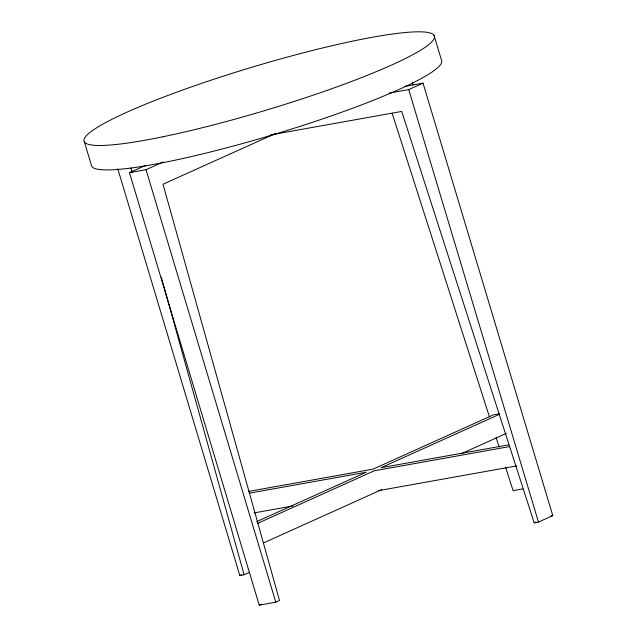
<?xml version="1.0" encoding="UTF-8"?>
<svg xmlns="http://www.w3.org/2000/svg" width="637" height="637" viewBox="0 0 637 637"><rect width="100%" height="100%" fill="white"/><g stroke="black" fill="none" stroke-linecap="round" stroke-linejoin="round"><path stroke-width="0.96" d="M275.343 133.579L163.008 184.244L279.5 600.516L275.805 602.18L259.211 605.15L129.462 172.667L145.674 165.349M129.462 172.667L146.048 169.697L163.168 161.973M389.135 93.098L408.723 89.586L423.032 83.136L552.789 515.62L538.48 522.077L534.188 522.842L401.732 111.443L270.629 134.909M256.759 521.592L366.156 472.248L249.163 493.189M257.547 523.415L374.166 470.815L509.688 446.561M499.519 414.281L381.085 467.693L508.804 444.833M263.415 542.971L381.762 489.59M461.084 453.815L506.288 433.431M117.781 168.765L239.815 575.529L241.598 574.725M239.815 575.529L244.098 574.765L249.465 572.344M259.211 605.15L261.433 604.147M534.188 522.842L535.98 522.037M404.423 86.465L423.032 83.136M499.543 413.787L493.309 414.902L373.067 469.135L248.271 491.469M254.052 512.92L293.052 505.937M378.251 490.689L516.527 465.942M522.858 488.898L513.096 490.641L505.515 466.993M551.069 515.93L552.789 515.62M392.129 113.211L489.447 416.861M496.119 437.667L499.153 447.126M434.028 35.338L441.361 59.782A182.883 22.606 -16.7 0 1 279.46 132.799A182.883 22.606 -16.7 0 1 91.736 166.4L84.403 141.955M412.211 82.093L413.071 84.952M408.723 89.586L538.48 522.077M146.048 169.697L275.805 602.18M130.919 167.953L132.249 172.738M161.28 277.079L244.098 574.765M163.04 136.74A182.883 22.606 -16.7 0 0 434.219 38.363A182.883 22.606 -16.7 0 0 180.39 90.836A182.883 22.606 -16.7 0 0 163.04 136.74"/></g></svg>
